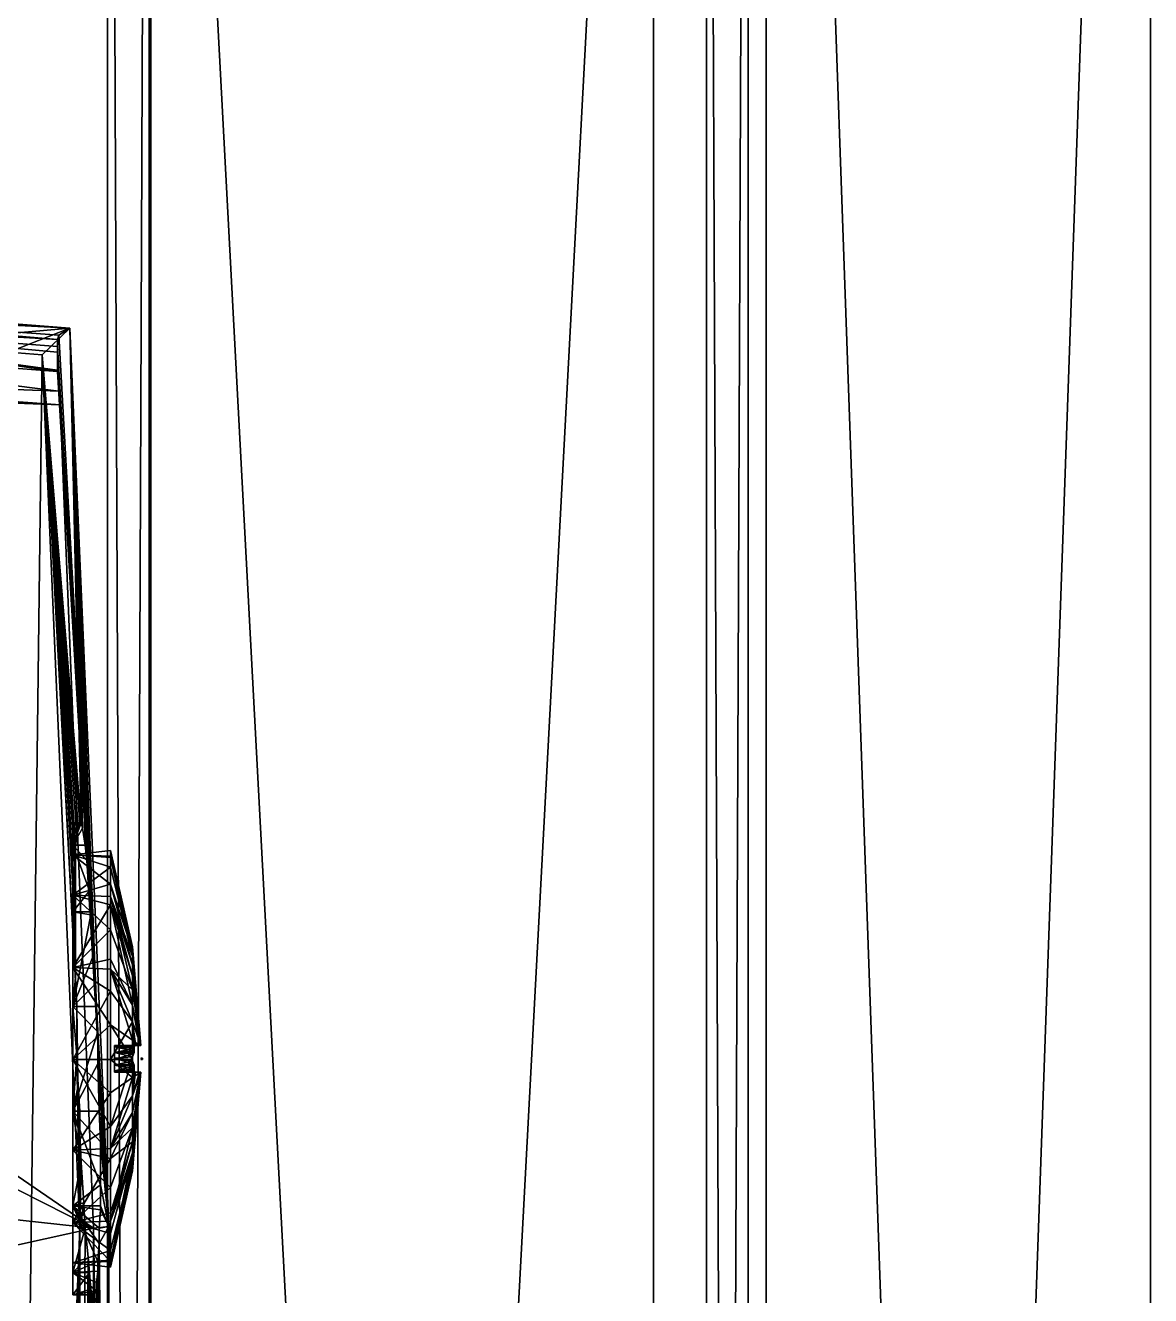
# Model space of a CAD drawing. Header units: metres. Extents: x -0.073 to 0.073, y -0.252 to 0.252.
# Drawn here: x 0.0222 to 0.0727, y 0.0925 to 0.1495 of the extents above; entities that cross this region are included whole.
import ezdxf

# ---------------------------------------------------------------- set-up
doc = ezdxf.new("R2010")
doc.units = ezdxf.units.M
for name, color, linetype in [('Object_0013', 9, 'CONTINUOUS'), ('Object_0014', 9, 'CONTINUOUS'), ('Object_0015', 9, 'CONTINUOUS'), ('Object_0017', 9, 'CONTINUOUS'), ('Object_0019', 9, 'CONTINUOUS'), ('Object_0020', 9, 'CONTINUOUS'), ('Object_0021', 9, 'CONTINUOUS'), ('Object_0023', 9, 'CONTINUOUS'), ('Object_0025', 9, 'CONTINUOUS'), ('Object_0026', 9, 'CONTINUOUS'), ('Object_0028', 9, 'CONTINUOUS'), ('Object_0030', 9, 'CONTINUOUS'), ('Object_0031', 27, 'CONTINUOUS'), ('Object_0032', 27, 'CONTINUOUS'), ('Object_0033', 27, 'CONTINUOUS'), ('Object_0034', 27, 'CONTINUOUS'), ('Object_0035', 133, 'CONTINUOUS'), ('Object_0037', 133, 'CONTINUOUS'), ('Object_0177', 9, 'CONTINUOUS'), ('Object_0181', 9, 'CONTINUOUS'), ('Object_0187', 9, 'CONTINUOUS'), ('Object_0189', 9, 'CONTINUOUS'), ('Object_0192', 9, 'CONTINUOUS'), ('Object_0193', 9, 'CONTINUOUS'), ('Object_0197', 9, 'CONTINUOUS'), ('Object_0202', 9, 'CONTINUOUS'), ('Object_0264', 9, 'CONTINUOUS'), ('Object_0485', 9, 'CONTINUOUS'), ('Object_0518', 9, 'CONTINUOUS'), ('Object_0519', 9, 'CONTINUOUS'), ('Object_0520', 9, 'CONTINUOUS'), ('Object_0555', 9, 'CONTINUOUS'), ('Object_0560', 9, 'CONTINUOUS'), ('Object_0685', 9, 'CONTINUOUS'), ('Object_1061', 133, 'CONTINUOUS'), ('Object_1062', 133, 'CONTINUOUS'), ('Object_1063', 133, 'CONTINUOUS')]:
    doc.layers.add(name, color=color, linetype=linetype)

msp = doc.modelspace()

# ---------------------------------------------------------------- linework, layer by layer
at = {"layer": 'Object_0013'}
for points in [[(0.07275, -0.25025, 0.08125), (0.0555, -0.25025, 0.08125), (0.07275, 0.237813, 0.08125)], [(0.0555, 0.237813, 0.08125), (0.07275, 0.237813, 0.08125), (0.0555, -0.25025, 0.08125)]]:
    msp.add_3dface(points, dxfattribs=at)
at = {"layer": 'Object_0014'}
for points in [[(0.0555, -0.25025, 0.0875), (0.07275, -0.25025, 0.0875), (0.0555, 0.237813, 0.0875)], [(0.07275, 0.237813, 0.0875), (0.0555, 0.237813, 0.0875), (0.07275, -0.25025, 0.0875)]]:
    msp.add_3dface(points, dxfattribs=at)
at = {"layer": 'Object_0015'}
for points in [[(0.0555, 0.237813, 0.08125), (0.0555, -0.25025, 0.08125), (0.0555, 0.237813, 0.0875)], [(0.0555, -0.25025, 0.0875), (0.0555, 0.237813, 0.0875), (0.0555, -0.25025, 0.08125)]]:
    msp.add_3dface(points, dxfattribs=at)
at = {"layer": 'Object_0017'}
for points in [[(0.07275, -0.25025, 0.08125), (0.07275, 0.237813, 0.08125), (0.07275, -0.25025, 0.0875)], [(0.07275, 0.237813, 0.0875), (0.07275, -0.25025, 0.0875), (0.07275, 0.237813, 0.08125)]]:
    msp.add_3dface(points, dxfattribs=at)
at = {"layer": 'Object_0019'}
for points in [[(0.07275, -0.25025, -0.0875), (0.0555, -0.25025, -0.0875), (0.07275, 0.237813, -0.0875)], [(0.0555, 0.237813, -0.0875), (0.07275, 0.237813, -0.0875), (0.0555, -0.25025, -0.0875)]]:
    msp.add_3dface(points, dxfattribs=at)
at = {"layer": 'Object_0020'}
for points in [[(0.0555, -0.25025, -0.08125), (0.07275, -0.25025, -0.08125), (0.0555, 0.237813, -0.08125)], [(0.07275, 0.237813, -0.08125), (0.0555, 0.237813, -0.08125), (0.07275, -0.25025, -0.08125)]]:
    msp.add_3dface(points, dxfattribs=at)
at = {"layer": 'Object_0021'}
for points in [[(0.0555, -0.25025, -0.08125), (0.0555, 0.237813, -0.08125), (0.0555, -0.25025, -0.0875)], [(0.0555, 0.237813, -0.0875), (0.0555, -0.25025, -0.0875), (0.0555, 0.237813, -0.08125)]]:
    msp.add_3dface(points, dxfattribs=at)
at = {"layer": 'Object_0023'}
for points in [[(0.07275, 0.237813, -0.08125), (0.07275, -0.25025, -0.08125), (0.07275, 0.237813, -0.0875)], [(0.07275, -0.25025, -0.0875), (0.07275, 0.237813, -0.0875), (0.07275, -0.25025, -0.08125)]]:
    msp.add_3dface(points, dxfattribs=at)
at = {"layer": 'Object_0025'}
for points in [[(0.050437, 0.20625, -0.087687), (0.050437, -0.218688, -0.087687), (0.027875, 0.20625, -0.087687)], [(0.027875, -0.218688, -0.087687), (0.027875, 0.20625, -0.087687), (0.050437, -0.218688, -0.087687)]]:
    msp.add_3dface(points, dxfattribs=at)
at = {"layer": 'Object_0026'}
for points in [[(0.050437, -0.218688, 0.0875), (0.050437, 0.20625, 0.0875), (0.027875, -0.218688, 0.0875)], [(0.027875, 0.20625, 0.0875), (0.027875, -0.218688, 0.0875), (0.050437, 0.20625, 0.0875)]]:
    msp.add_3dface(points, dxfattribs=at)
at = {"layer": 'Object_0028'}
for points in [[(0.050437, -0.218688, -0.087687), (0.050437, 0.20625, -0.087687), (0.050437, -0.218688, 0.0875)], [(0.050437, 0.20625, 0.0875), (0.050437, -0.218688, 0.0875), (0.050437, 0.20625, -0.087687)]]:
    msp.add_3dface(points, dxfattribs=at)
at = {"layer": 'Object_0030'}
for points in [[(0.027875, 0.20625, -0.087687), (0.027875, -0.218688, -0.087687), (0.027875, 0.20625, 0.0875)], [(0.027875, -0.218688, 0.0875), (0.027875, 0.20625, 0.0875), (0.027875, -0.218688, -0.087687)]]:
    msp.add_3dface(points, dxfattribs=at)
at = {"layer": 'Object_0031'}
for points in [[(0.027812, -0.230875, -0.078188), (0.025937, 0.231375, -0.078188), (0.027812, 0.224938, -0.078188)], [(0.025937, 0.231375, -0.078188), (0.027812, -0.230875, -0.078188), (0.025937, -0.237313, -0.078188)], [(0.054687, -0.237313, -0.078188), (0.052812, 0.224938, -0.078188), (0.054687, 0.231375, -0.078188)], [(0.052812, 0.224938, -0.078188), (0.054687, -0.237313, -0.078188), (0.052812, -0.230875, -0.078188)]]:
    msp.add_3dface(points, dxfattribs=at)
at = {"layer": 'Object_0032'}
for points in [[(0.025937, -0.237313, 0.07825), (0.027812, 0.224938, 0.07825), (0.025937, 0.231375, 0.07825)], [(0.052812, -0.230875, 0.07825), (0.054687, 0.231375, 0.07825), (0.052812, 0.224938, 0.07825)], [(0.054687, 0.231375, 0.07825), (0.052812, -0.230875, 0.07825), (0.054687, -0.237313, 0.07825)], [(0.027812, 0.224938, 0.07825), (0.025937, -0.237313, 0.07825), (0.027812, -0.230875, 0.07825)]]:
    msp.add_3dface(points, dxfattribs=at)
at = {"layer": 'Object_0033'}
for points in [[(0.052812, 0.224938, -0.078188), (0.052812, -0.230875, -0.078188), (0.052812, 0.224938, 0.07825)], [(0.052812, -0.230875, 0.07825), (0.052812, 0.224938, 0.07825), (0.052812, -0.230875, -0.078188)]]:
    msp.add_3dface(points, dxfattribs=at)
at = {"layer": 'Object_0034'}
for points in [[(0.027812, 0.224938, 0.07825), (0.027812, -0.230875, 0.07825), (0.027812, 0.224938, -0.078188)], [(0.027812, -0.230875, -0.078188), (0.027812, 0.224938, -0.078188), (0.027812, -0.230875, 0.07825)]]:
    msp.add_3dface(points, dxfattribs=at)
at = {"layer": 'Object_0035'}
for points in [[(0.025937, 0.231375, -0.078188), (0.025937, -0.237313, -0.078188), (0.025937, 0.231375, 0.07825)], [(0.025937, -0.237313, 0.07825), (0.025937, 0.231375, 0.07825), (0.025937, -0.237313, -0.078188)]]:
    msp.add_3dface(points, dxfattribs=at)
at = {"layer": 'Object_0037'}
for points in [[(0.054687, -0.237313, -0.078188), (0.054687, 0.231375, -0.078188), (0.054687, -0.237313, 0.07825)], [(0.054687, 0.231375, 0.07825), (0.054687, -0.237313, 0.07825), (0.054687, 0.231375, -0.078188)]]:
    msp.add_3dface(points, dxfattribs=at)
at = {"layer": 'Object_0177'}
for points in [[(-0.050375, 0.133875, 0.181312), (0.025312, 0.095563, 0.181312), (-0.031625, 0.134563, 0.181312)], [(0.023812, 0.1325, 0.181312), (-0.031625, 0.134563, 0.181312), (0.025312, 0.095563, 0.181312)], [(-0.031625, 0.134563, 0.181312), (0.023812, 0.1325, 0.181312), (-0.012938, 0.134563, 0.181312)], [(0.005687, 0.133813, 0.181312), (-0.012938, 0.134563, 0.181312), (0.023812, 0.1325, 0.181312)], [(-0.050375, 0.133875, 0.181312), (-0.067063, 0.105625, 0.181312), (0.025312, 0.095563, 0.181312)], [(-0.067563, 0.075063, 0.181312), (0.025312, 0.095563, 0.181312), (-0.067063, 0.105625, 0.181312)], [(0.025312, 0.095563, 0.181312), (-0.067563, 0.075063, 0.181312), (0.025312, 0.0545, 0.181312)]]:
    msp.add_3dface(points, dxfattribs=at)
at = {"layer": 'Object_0181'}
for points in [[(0.007562, 0.13725, 0.168125), (0.007562, 0.136813, 0.178313), (0.02425, 0.135938, 0.168125)], [(0.02375, 0.135625, 0.178313), (0.02425, 0.135938, 0.168125), (0.007562, 0.136813, 0.178313)]]:
    msp.add_3dface(points, dxfattribs=at)
at = {"layer": 'Object_0187'}
for points in [[(0.02425, 0.135938, 0.168125), (0.02375, 0.135625, 0.178313), (0.026, 0.095625, 0.168125)], [(0.02375, 0.135625, 0.178313), (0.023687, 0.135438, 0.179312), (0.023687, 0.135125, 0.179812)], [(0.023687, 0.135125, 0.179812), (0.026, 0.095625, 0.168125), (0.02375, 0.135625, 0.178313)], [(0.023687, 0.134875, 0.180188), (0.023687, 0.134063, 0.180875), (0.023687, 0.135125, 0.179812)], [(0.026, 0.095625, 0.168125), (0.023687, 0.135125, 0.179812), (0.023687, 0.134063, 0.180875)], [(0.023687, 0.134063, 0.180875), (0.023687, 0.134, 0.180875), (0.026, 0.095625, 0.168125)], [(0.023687, 0.134, 0.180875), (0.023812, 0.1325, 0.181312), (0.026, 0.095625, 0.168125)], [(0.023812, 0.1325, 0.181312), (0.023687, 0.134, 0.180875), (0.02375, 0.133125, 0.18125)], [(0.025312, 0.095563, 0.181312), (0.026, 0.095625, 0.168125), (0.023812, 0.1325, 0.181312)], [(0.026, 0.095625, 0.168125), (0.025312, 0.095563, 0.181312), (0.026, 0.054437, 0.168125)], [(0.025312, 0.0545, 0.181312), (0.026, 0.054437, 0.168125), (0.025312, 0.095563, 0.181312)]]:
    msp.add_3dface(points, dxfattribs=at)
at = {"layer": 'Object_0189'}
for points in [[(0.023687, 0.135438, 0.179312), (0.007562, 0.136813, 0.178313), (0.005812, 0.1365, 0.179812)], [(0.007562, 0.136813, 0.178313), (0.023687, 0.135438, 0.179312), (0.02375, 0.135625, 0.178313)], [(0.00575, 0.135375, 0.180875), (0.023687, 0.134, 0.180875), (0.005812, 0.1365, 0.179812)], [(0.023687, 0.134063, 0.180875), (0.023687, 0.134875, 0.180188), (0.005812, 0.1365, 0.179812)], [(0.023687, 0.135125, 0.179812), (0.005812, 0.1365, 0.179812), (0.023687, 0.134875, 0.180188)], [(0.005812, 0.1365, 0.179812), (0.023687, 0.135125, 0.179812), (0.023687, 0.135438, 0.179312)], [(0.023687, 0.134063, 0.180875), (0.005812, 0.1365, 0.179812), (0.023687, 0.134, 0.180875)], [(0.005687, 0.133813, 0.181312), (0.02375, 0.133125, 0.18125), (0.00575, 0.135375, 0.180875)], [(0.023687, 0.134, 0.180875), (0.00575, 0.135375, 0.180875), (0.02375, 0.133125, 0.18125)], [(0.02375, 0.133125, 0.18125), (0.005687, 0.133813, 0.181312), (0.023812, 0.1325, 0.181312)]]:
    msp.add_3dface(points, dxfattribs=at)
at = {"layer": 'Object_0192'}
for points in [[(0.02625, 0.10375, 0.146875), (0.02625, 0.102563, 0.146875), (0.02625, 0.103688, 0.146562)], [(0.02625, 0.102563, 0.146875), (0.02625, 0.10375, 0.146875), (0.02625, 0.102563, 0.155625)], [(0.02625, 0.10375, 0.155625), (0.02625, 0.102563, 0.155625), (0.02625, 0.10375, 0.146875)], [(0.02625, 0.102563, 0.155625), (0.02625, 0.10375, 0.155625), (0.02625, 0.102625, 0.155937)], [(0.02625, 0.103688, 0.155937), (0.02625, 0.102625, 0.155937), (0.02625, 0.10375, 0.155625)], [(0.02625, 0.103688, 0.146562), (0.02625, 0.102625, 0.146562), (0.02625, 0.103438, 0.146312)], [(0.02625, 0.102625, 0.146562), (0.02625, 0.103688, 0.146562), (0.02625, 0.102563, 0.146875)], [(0.02625, 0.102625, 0.155937), (0.02625, 0.103688, 0.155937), (0.02625, 0.102875, 0.156187)], [(0.02625, 0.103438, 0.156187), (0.02625, 0.102875, 0.156187), (0.02625, 0.103688, 0.155937)], [(0.02625, 0.102875, 0.146312), (0.02625, 0.103188, 0.14625), (0.02625, 0.103438, 0.146312)], [(0.02625, 0.102875, 0.146312), (0.02625, 0.103438, 0.146312), (0.02625, 0.102625, 0.146562)], [(0.02625, 0.102875, 0.156187), (0.02625, 0.103438, 0.156187), (0.02625, 0.103125, 0.15625)]]:
    msp.add_3dface(points, dxfattribs=at)
at = {"layer": 'Object_0193'}
for points in [[(0.026062, 0.1125, 0.152), (0.027062, 0.108188, 0.151688), (0.026062, 0.11225, 0.149188)], [(0.026062, 0.1125, 0.152), (0.026062, 0.112187, 0.153313), (0.027062, 0.108188, 0.151688)], [(0.027062, 0.108, 0.15), (0.026062, 0.11225, 0.149188), (0.027062, 0.108188, 0.151688)], [(0.026062, 0.11225, 0.149188), (0.027062, 0.108, 0.15), (0.026062, 0.11225, 0.148938)], [(0.026062, 0.111, 0.146125), (0.026062, 0.11225, 0.148938), (0.027062, 0.108, 0.15)], [(0.027062, 0.10775, 0.15325), (0.027062, 0.108188, 0.151688), (0.026062, 0.112187, 0.153313)], [(0.026062, 0.112187, 0.153313), (0.026062, 0.11175, 0.155), (0.027062, 0.10775, 0.15325)], [(0.026062, 0.110437, 0.157062), (0.027062, 0.10775, 0.15325), (0.026062, 0.11175, 0.155)], [(0.026062, 0.111, 0.146125), (0.027062, 0.107375, 0.1485), (0.026062, 0.110437, 0.1455)], [(0.027062, 0.107375, 0.1485), (0.026062, 0.111, 0.146125), (0.027062, 0.108, 0.15)], [(0.026062, 0.110437, 0.1455), (0.027062, 0.10625, 0.147313), (0.026062, 0.108938, 0.143875)], [(0.027062, 0.10625, 0.147313), (0.026062, 0.110437, 0.1455), (0.027062, 0.107375, 0.1485)], [(0.027062, 0.10775, 0.15325), (0.026062, 0.110437, 0.157062), (0.027062, 0.106875, 0.154625)], [(0.026062, 0.110063, 0.157625), (0.027062, 0.106875, 0.154625), (0.026062, 0.110437, 0.157062)], [(0.027062, 0.106875, 0.154625), (0.026062, 0.110063, 0.157625), (0.027062, 0.105562, 0.155687)], [(0.026062, 0.110063, 0.157625), (0.026062, 0.107625, 0.1595), (0.027062, 0.105562, 0.155687)], [(0.026062, 0.107187, 0.142937), (0.026062, 0.108938, 0.143875), (0.027062, 0.10625, 0.147313)], [(0.027062, 0.108188, 0.151688), (0.027437, 0.10375, 0.151), (0.027062, 0.108, 0.15)], [(0.027437, 0.10375, 0.151), (0.027062, 0.108188, 0.151688), (0.027437, 0.10375, 0.15125)], [(0.027062, 0.108188, 0.151688), (0.027062, 0.10775, 0.15325), (0.027437, 0.10375, 0.15125)], [(0.027062, 0.108, 0.15), (0.027437, 0.10375, 0.150563), (0.027062, 0.107375, 0.1485)], [(0.027437, 0.10375, 0.150563), (0.027062, 0.108, 0.15), (0.027437, 0.10375, 0.151)], [(0.027062, 0.106875, 0.154625), (0.027437, 0.10375, 0.151625), (0.027062, 0.10775, 0.15325)], [(0.027437, 0.10375, 0.151625), (0.027437, 0.10375, 0.15125), (0.027062, 0.10775, 0.15325)], [(0.026062, 0.107187, 0.159625), (0.027062, 0.105562, 0.155687), (0.026062, 0.107625, 0.1595)], [(0.026062, 0.107187, 0.142937), (0.027062, 0.10625, 0.147313), (0.027062, 0.104813, 0.1465)], [(0.027062, 0.105562, 0.155687), (0.026062, 0.107187, 0.159625), (0.027062, 0.104, 0.156187)], [(0.026062, 0.104688, 0.1605), (0.027062, 0.104, 0.156187), (0.026062, 0.107187, 0.159625)], [(0.027062, 0.104813, 0.1465), (0.026062, 0.106188, 0.142375), (0.026062, 0.107187, 0.142937)], [(0.027062, 0.107375, 0.1485), (0.027437, 0.10375, 0.15), (0.027062, 0.10625, 0.147313)], [(0.027437, 0.10375, 0.15), (0.027062, 0.107375, 0.1485), (0.027437, 0.10375, 0.150563)], [(0.027062, 0.105562, 0.155687), (0.027437, 0.10375, 0.152), (0.027062, 0.106875, 0.154625)], [(0.027437, 0.10375, 0.151625), (0.027062, 0.106875, 0.154625), (0.027437, 0.10375, 0.152)], [(0.026062, 0.106188, 0.142375), (0.027062, 0.104813, 0.1465), (0.026062, 0.103125, 0.141875)], [(0.027437, 0.10375, 0.149375), (0.027062, 0.10625, 0.147313), (0.027437, 0.10375, 0.15)], [(0.027437, 0.10375, 0.149375), (0.027062, 0.104813, 0.1465), (0.027062, 0.10625, 0.147313)], [(0.027062, 0.104, 0.156187), (0.027375, 0.10375, 0.15375), (0.027062, 0.105562, 0.155687)], [(0.027437, 0.10375, 0.1525), (0.027062, 0.105562, 0.155687), (0.027375, 0.10375, 0.15375)], [(0.027062, 0.105562, 0.155687), (0.027437, 0.10375, 0.1525), (0.027437, 0.10375, 0.152)], [(0.027062, 0.103125, 0.14625), (0.026062, 0.103125, 0.141875), (0.027062, 0.104813, 0.1465)], [(0.027062, 0.104, 0.156187), (0.026062, 0.104688, 0.1605), (0.027062, 0.103125, 0.15625)], [(0.026062, 0.103125, 0.160625), (0.027062, 0.103125, 0.15625), (0.026062, 0.104688, 0.1605)], [(0.027437, 0.10375, 0.149375), (0.027187, 0.103813, 0.146875), (0.027062, 0.104813, 0.1465)], [(0.027187, 0.103813, 0.146875), (0.027125, 0.103688, 0.146562), (0.027062, 0.104813, 0.1465)], [(0.027062, 0.104813, 0.1465), (0.027125, 0.103688, 0.146562), (0.027125, 0.1035, 0.146375)], [(0.027125, 0.1035, 0.146375), (0.027125, 0.103438, 0.146312), (0.027062, 0.104813, 0.1465)], [(0.027062, 0.10325, 0.14625), (0.027062, 0.104813, 0.1465), (0.027125, 0.103438, 0.146312)], [(0.027062, 0.104813, 0.1465), (0.027062, 0.10325, 0.14625), (0.027062, 0.103125, 0.14625)], [(0.027062, 0.103375, 0.156187), (0.027062, 0.104, 0.156187), (0.027062, 0.103125, 0.15625)], [(0.027062, 0.104, 0.156187), (0.027062, 0.103375, 0.156187), (0.027125, 0.103438, 0.156125)], [(0.027125, 0.103438, 0.156125), (0.027125, 0.103625, 0.156), (0.027062, 0.104, 0.156187)], [(0.027125, 0.103688, 0.155937), (0.027062, 0.104, 0.156187), (0.027125, 0.103625, 0.156)], [(0.027062, 0.104, 0.156187), (0.027125, 0.103688, 0.155937), (0.027125, 0.10375, 0.15575)], [(0.027125, 0.10375, 0.15575), (0.027187, 0.10375, 0.155625), (0.027062, 0.104, 0.156187)], [(0.027187, 0.10375, 0.155188), (0.027062, 0.104, 0.156187), (0.027187, 0.10375, 0.155625)], [(0.027062, 0.104, 0.156187), (0.027187, 0.10375, 0.155188), (0.027375, 0.10375, 0.15375)], [(0.027062, 0.103125, 0.15625), (0.026062, 0.103125, 0.160625), (0.027062, 0.102312, 0.156187)], [(0.026062, 0.103125, 0.160625), (0.026062, 0.101625, 0.1605), (0.027062, 0.102312, 0.156187)], [(0.027062, 0.1015, 0.1465), (0.026062, 0.100125, 0.142375), (0.027062, 0.103125, 0.14625)], [(0.026062, 0.103125, 0.141875), (0.027062, 0.103125, 0.14625), (0.026062, 0.100125, 0.142375)], [(0.027062, 0.102312, 0.156187), (0.027062, 0.103063, 0.15625), (0.027062, 0.103125, 0.15625)], [(0.027062, 0.102938, 0.146312), (0.027062, 0.1015, 0.1465), (0.027062, 0.103125, 0.14625)], [(0.027062, 0.103063, 0.15625), (0.027062, 0.102312, 0.156187), (0.027125, 0.102875, 0.156187)], [(0.027062, 0.1015, 0.1465), (0.027062, 0.102938, 0.146312), (0.027125, 0.102875, 0.146375)], [(0.027125, 0.102812, 0.156125), (0.027125, 0.102875, 0.156187), (0.027062, 0.102312, 0.156187)], [(0.027125, 0.102875, 0.146375), (0.027125, 0.102688, 0.1465), (0.027062, 0.1015, 0.1465)], [(0.027062, 0.102312, 0.156187), (0.027125, 0.102625, 0.155937), (0.027125, 0.102812, 0.156125)], [(0.027125, 0.102688, 0.1465), (0.027125, 0.102625, 0.146562), (0.027062, 0.1015, 0.1465)], [(0.027187, 0.102563, 0.155625), (0.027125, 0.102625, 0.155937), (0.027062, 0.102312, 0.156187)], [(0.027125, 0.102563, 0.14675), (0.027062, 0.1015, 0.1465), (0.027125, 0.102625, 0.146562)], [(0.026062, 0.099125, 0.159625), (0.027062, 0.102312, 0.156187), (0.026062, 0.101625, 0.1605)], [(0.027062, 0.102312, 0.156187), (0.026062, 0.099125, 0.159625), (0.027062, 0.10075, 0.155687)], [(0.027437, 0.102563, 0.15125), (0.027062, 0.098125, 0.151688), (0.027062, 0.098313, 0.15)], [(0.027062, 0.102312, 0.156187), (0.027187, 0.102563, 0.155312), (0.027187, 0.102563, 0.155625)], [(0.027187, 0.102563, 0.155312), (0.027062, 0.102312, 0.156187), (0.027437, 0.102563, 0.153125)], [(0.027062, 0.10075, 0.155687), (0.027437, 0.102563, 0.153125), (0.027062, 0.102312, 0.156187)], [(0.027437, 0.102563, 0.153125), (0.027062, 0.10075, 0.155687), (0.027437, 0.102563, 0.152813)], [(0.027062, 0.099437, 0.154625), (0.027437, 0.102563, 0.152813), (0.027062, 0.10075, 0.155687)], [(0.027437, 0.102563, 0.152813), (0.027062, 0.099437, 0.154625), (0.027437, 0.102563, 0.15225)], [(0.027062, 0.098563, 0.15325), (0.027437, 0.102563, 0.15225), (0.027062, 0.099437, 0.154625)], [(0.027437, 0.102563, 0.15225), (0.027062, 0.098563, 0.15325), (0.027437, 0.102563, 0.151688)], [(0.027437, 0.102563, 0.15125), (0.027062, 0.098313, 0.15), (0.027437, 0.102563, 0.151063)], [(0.027062, 0.098937, 0.1485), (0.027437, 0.102563, 0.151063), (0.027062, 0.098313, 0.15)], [(0.027437, 0.102563, 0.151063), (0.027062, 0.098937, 0.1485), (0.027437, 0.102563, 0.150687)], [(0.027437, 0.102563, 0.15025), (0.027062, 0.100062, 0.147313), (0.027437, 0.102563, 0.15)], [(0.027062, 0.1015, 0.1465), (0.027437, 0.102563, 0.15), (0.027062, 0.100062, 0.147313)], [(0.027062, 0.1015, 0.1465), (0.027125, 0.102563, 0.14675), (0.027187, 0.102563, 0.146875)], [(0.027187, 0.102563, 0.146875), (0.027375, 0.102563, 0.14875), (0.027062, 0.1015, 0.1465)], [(0.027375, 0.102563, 0.14925), (0.027062, 0.1015, 0.1465), (0.027375, 0.102563, 0.14875)], [(0.027062, 0.1015, 0.1465), (0.027375, 0.102563, 0.14925), (0.027437, 0.102563, 0.15)], [(0.027062, 0.098563, 0.15325), (0.027062, 0.098125, 0.151688), (0.027437, 0.102563, 0.151688)], [(0.027437, 0.102563, 0.15125), (0.027437, 0.102563, 0.151688), (0.027062, 0.098125, 0.151688)], [(0.027062, 0.098937, 0.1485), (0.027062, 0.100062, 0.147313), (0.027437, 0.102563, 0.150687)], [(0.027437, 0.102563, 0.15025), (0.027437, 0.102563, 0.150687), (0.027062, 0.100062, 0.147313)], [(0.027062, 0.100062, 0.147313), (0.026062, 0.099125, 0.142937), (0.027062, 0.1015, 0.1465)], [(0.026062, 0.100125, 0.142375), (0.027062, 0.1015, 0.1465), (0.026062, 0.099125, 0.142937)], [(0.026062, 0.098688, 0.1595), (0.027062, 0.10075, 0.155687), (0.026062, 0.099125, 0.159625)], [(0.027062, 0.10075, 0.155687), (0.026062, 0.098688, 0.1595), (0.027062, 0.099437, 0.154625)], [(0.027062, 0.100062, 0.147313), (0.027062, 0.098937, 0.1485), (0.026062, 0.095875, 0.1455)], [(0.026062, 0.095875, 0.1455), (0.026062, 0.097375, 0.143875), (0.027062, 0.100062, 0.147313)], [(0.026062, 0.099125, 0.142937), (0.027062, 0.100062, 0.147313), (0.026062, 0.097375, 0.143875)], [(0.027062, 0.099437, 0.154625), (0.026062, 0.095875, 0.157062), (0.027062, 0.098563, 0.15325)], [(0.026062, 0.095875, 0.157062), (0.027062, 0.099437, 0.154625), (0.026062, 0.09625, 0.157625)], [(0.026062, 0.098688, 0.1595), (0.026062, 0.09625, 0.157625), (0.027062, 0.099437, 0.154625)], [(0.026062, 0.095313, 0.146125), (0.027062, 0.098937, 0.1485), (0.026062, 0.094062, 0.148938)], [(0.027062, 0.098313, 0.15), (0.026062, 0.094062, 0.148938), (0.027062, 0.098937, 0.1485)], [(0.026062, 0.095313, 0.146125), (0.026062, 0.095875, 0.1455), (0.027062, 0.098937, 0.1485)], [(0.026062, 0.094562, 0.155), (0.027062, 0.098563, 0.15325), (0.026062, 0.095875, 0.157062)], [(0.026062, 0.094562, 0.155), (0.026062, 0.094125, 0.153313), (0.027062, 0.098563, 0.15325)], [(0.027062, 0.098125, 0.151688), (0.027062, 0.098563, 0.15325), (0.026062, 0.094125, 0.153313)], [(0.026062, 0.094062, 0.148938), (0.027062, 0.098313, 0.15), (0.026062, 0.094062, 0.149188)], [(0.027062, 0.098125, 0.151688), (0.026062, 0.094062, 0.149188), (0.027062, 0.098313, 0.15)], [(0.026062, 0.094062, 0.149188), (0.027062, 0.098125, 0.151688), (0.026062, 0.093813, 0.152)], [(0.026062, 0.094125, 0.153313), (0.026062, 0.093813, 0.152), (0.027062, 0.098125, 0.151688)]]:
    msp.add_3dface(points, dxfattribs=at)
at = {"layer": 'Object_0197'}
for points in [[(0.024562, 0.113187, 0.147687), (0.024375, 0.11375, 0.15125), (0.024375, 0.11275, 0.146625)], [(0.024562, 0.113187, 0.147687), (0.024625, 0.113563, 0.149062), (0.024375, 0.11375, 0.15125)], [(0.024687, 0.11375, 0.15125), (0.024375, 0.11375, 0.15125), (0.024625, 0.113563, 0.149062)], [(0.02475, 0.11375, 0.152375), (0.024375, 0.11375, 0.15125), (0.024687, 0.11375, 0.15125)], [(0.024375, 0.11375, 0.15125), (0.02475, 0.11375, 0.152375), (0.024375, 0.11275, 0.155875)], [(0.024812, 0.1135, 0.15375), (0.024375, 0.11275, 0.155875), (0.02475, 0.11375, 0.152375)], [(0.024375, 0.11275, 0.155875), (0.024812, 0.1135, 0.15375), (0.024937, 0.11275, 0.155813)], [(0.024375, 0.11275, 0.146625), (0.0245, 0.112687, 0.146688), (0.024562, 0.113187, 0.147687)], [(0.024937, 0.11275, 0.155813), (0.024937, 0.11275, 0.155875), (0.024375, 0.11275, 0.155875)], [(0.024375, 0.10975, 0.142937), (0.0245, 0.11225, 0.14575), (0.024375, 0.11275, 0.146625)], [(0.0245, 0.112687, 0.146688), (0.024375, 0.11275, 0.146625), (0.0245, 0.11225, 0.14575)], [(0.024937, 0.11275, 0.155875), (0.025, 0.112063, 0.157062), (0.024375, 0.11275, 0.155875)], [(0.025125, 0.110688, 0.15875), (0.024375, 0.11275, 0.155875), (0.025, 0.112063, 0.157062)], [(0.024375, 0.11275, 0.155875), (0.025125, 0.110688, 0.15875), (0.024375, 0.10975, 0.159562)], [(0.0245, 0.11225, 0.14575), (0.024375, 0.10975, 0.142937), (0.0245, 0.111438, 0.144625)], [(0.0245, 0.109937, 0.143062), (0.0245, 0.111438, 0.144625), (0.024375, 0.10975, 0.142937)], [(0.025187, 0.10975, 0.159562), (0.024375, 0.10975, 0.159562), (0.025125, 0.110688, 0.15875)], [(0.0245, 0.109937, 0.143062), (0.024375, 0.10975, 0.142937), (0.0245, 0.10975, 0.142937)], [(0.0245, 0.10875, 0.14225), (0.0245, 0.10975, 0.142937), (0.024375, 0.10975, 0.142937)], [(0.0245, 0.10875, 0.14225), (0.024375, 0.10975, 0.142937), (0.0245, 0.106813, 0.141312)], [(0.024375, 0.1055, 0.140875), (0.0245, 0.106813, 0.141312), (0.024375, 0.10975, 0.142937)], [(0.024375, 0.10975, 0.159562), (0.025187, 0.109625, 0.159688), (0.024375, 0.1055, 0.161625)], [(0.024375, 0.10975, 0.159562), (0.025187, 0.10975, 0.159562), (0.025187, 0.109625, 0.159688)], [(0.025312, 0.107812, 0.160812), (0.024375, 0.1055, 0.161625), (0.025187, 0.109625, 0.159688)], [(0.025312, 0.107812, 0.160812), (0.025375, 0.1065, 0.161313), (0.024375, 0.1055, 0.161625)], [(0.0245, 0.106813, 0.141312), (0.024375, 0.1055, 0.140875), (0.024562, 0.1055, 0.140875)], [(0.025437, 0.1055, 0.161563), (0.024375, 0.1055, 0.161625), (0.025375, 0.1065, 0.161313)], [(0.024375, 0.100813, 0.140875), (0.024562, 0.103312, 0.140625), (0.024375, 0.1055, 0.140875)], [(0.024562, 0.1055, 0.140875), (0.024375, 0.1055, 0.140875), (0.024562, 0.103312, 0.140625)], [(0.024375, 0.1055, 0.161625), (0.0255, 0.104375, 0.161813), (0.024375, 0.100813, 0.161625)], [(0.024375, 0.1055, 0.161625), (0.025437, 0.1055, 0.161563), (0.0255, 0.104375, 0.161813)], [(0.0255, 0.102938, 0.161875), (0.024375, 0.100813, 0.161625), (0.0255, 0.104375, 0.161813)], [(0.024562, 0.103312, 0.140625), (0.024375, 0.100813, 0.140875), (0.024625, 0.101938, 0.140688)], [(0.0255, 0.102938, 0.161875), (0.025562, 0.100813, 0.161625), (0.024375, 0.100813, 0.161625)], [(0.024687, 0.100813, 0.140938), (0.024625, 0.101938, 0.140688), (0.024375, 0.100813, 0.140875)], [(0.024375, 0.096563, 0.142937), (0.02475, 0.0985, 0.141687), (0.024375, 0.100813, 0.140875)], [(0.024687, 0.099813, 0.141188), (0.024375, 0.100813, 0.140875), (0.02475, 0.0985, 0.141687)], [(0.024375, 0.100813, 0.140875), (0.024687, 0.099813, 0.141188), (0.024687, 0.100813, 0.140938)], [(0.024375, 0.100813, 0.161625), (0.025625, 0.0975, 0.16025), (0.024375, 0.096563, 0.159562)], [(0.025625, 0.0975, 0.16025), (0.024375, 0.100813, 0.161625), (0.025625, 0.099437, 0.161187)], [(0.024375, 0.100813, 0.161625), (0.025562, 0.100813, 0.161625), (0.025625, 0.099437, 0.161187)], [(0.02475, 0.0985, 0.141687), (0.024375, 0.096563, 0.142937), (0.024875, 0.096687, 0.142813)], [(0.025625, 0.096563, 0.159562), (0.024375, 0.096563, 0.159562), (0.025625, 0.0975, 0.16025)], [(0.024875, 0.096563, 0.142937), (0.024875, 0.096687, 0.142813), (0.024375, 0.096563, 0.142937)], [(0.024937, 0.095625, 0.14375), (0.024875, 0.096563, 0.142937), (0.024375, 0.096563, 0.142937)], [(0.024937, 0.095625, 0.14375), (0.024375, 0.096563, 0.142937), (0.024937, 0.095563, 0.143812)], [(0.024375, 0.093563, 0.146625), (0.024937, 0.095563, 0.143812), (0.024375, 0.096563, 0.142937)], [(0.025625, 0.096563, 0.159562), (0.025625, 0.096375, 0.159437), (0.024375, 0.096563, 0.159562)], [(0.025562, 0.095563, 0.158625), (0.024375, 0.096563, 0.159562), (0.025625, 0.096375, 0.159437)], [(0.025562, 0.095563, 0.158625), (0.025562, 0.094875, 0.157875), (0.024375, 0.096563, 0.159562)], [(0.0255, 0.094062, 0.15675), (0.024375, 0.096563, 0.159562), (0.025562, 0.094875, 0.157875)], [(0.024375, 0.096563, 0.159562), (0.0255, 0.094062, 0.15675), (0.024375, 0.093563, 0.155875)], [(0.024937, 0.095563, 0.143812), (0.024375, 0.093563, 0.146625), (0.025062, 0.09425, 0.145437)], [(0.024375, 0.093563, 0.146625), (0.025125, 0.093563, 0.146625), (0.025062, 0.09425, 0.145437)], [(0.0255, 0.093625, 0.155813), (0.024375, 0.093563, 0.155875), (0.0255, 0.094062, 0.15675)], [(0.024375, 0.093563, 0.155875), (0.0255, 0.093625, 0.155813), (0.025437, 0.093125, 0.15475)], [(0.025125, 0.093563, 0.146688), (0.024375, 0.092563, 0.15125), (0.025187, 0.092813, 0.14875)], [(0.024375, 0.092563, 0.15125), (0.025125, 0.093563, 0.146688), (0.024375, 0.093563, 0.146625)], [(0.025125, 0.093563, 0.146625), (0.024375, 0.093563, 0.146625), (0.025125, 0.093563, 0.146688)], [(0.024375, 0.093563, 0.155875), (0.025437, 0.09275, 0.153375), (0.024375, 0.092563, 0.15125)], [(0.025437, 0.09275, 0.153375), (0.024375, 0.093563, 0.155875), (0.025437, 0.093125, 0.15475)], [(0.02525, 0.092563, 0.150125), (0.025187, 0.092813, 0.14875), (0.024375, 0.092563, 0.15125)], [(0.025312, 0.092563, 0.15125), (0.024375, 0.092563, 0.15125), (0.025437, 0.09275, 0.153375)], [(0.024375, 0.092563, 0.15125), (0.025312, 0.092563, 0.15125), (0.02525, 0.092563, 0.150125)]]:
    msp.add_3dface(points, dxfattribs=at)
at = {"layer": 'Object_0202'}
for points in [[(0.02425, 0.135938, 0.168125), (0.02475, 0.11375, 0.152375), (0.023, 0.13475, 0.138125)], [(0.026, 0.095625, 0.168125), (0.025437, 0.1055, 0.161563), (0.02425, 0.135938, 0.168125)], [(0.025375, 0.1065, 0.161313), (0.02425, 0.135938, 0.168125), (0.025437, 0.1055, 0.161563)], [(0.02425, 0.135938, 0.168125), (0.025375, 0.1065, 0.161313), (0.025312, 0.107812, 0.160812)], [(0.025312, 0.107812, 0.160812), (0.025187, 0.109625, 0.159688), (0.02425, 0.135938, 0.168125)], [(0.025187, 0.10975, 0.159562), (0.02425, 0.135938, 0.168125), (0.025187, 0.109625, 0.159688)], [(0.02425, 0.135938, 0.168125), (0.025187, 0.10975, 0.159562), (0.025125, 0.110688, 0.15875)], [(0.025125, 0.110688, 0.15875), (0.025, 0.112063, 0.157062), (0.02425, 0.135938, 0.168125)], [(0.024937, 0.11275, 0.155875), (0.02425, 0.135938, 0.168125), (0.025, 0.112063, 0.157062)], [(0.02425, 0.135938, 0.168125), (0.024937, 0.11275, 0.155875), (0.024937, 0.11275, 0.155813)], [(0.024937, 0.11275, 0.155813), (0.024812, 0.1135, 0.15375), (0.02425, 0.135938, 0.168125)], [(0.02475, 0.11375, 0.152375), (0.02425, 0.135938, 0.168125), (0.024812, 0.1135, 0.15375)], [(0.024687, 0.11375, 0.15125), (0.023, 0.13475, 0.138125), (0.02475, 0.11375, 0.152375)], [(0.024687, 0.11375, 0.15125), (0.024625, 0.113563, 0.149062), (0.023, 0.13475, 0.138125)], [(0.024562, 0.113187, 0.147687), (0.023, 0.13475, 0.138125), (0.024625, 0.113563, 0.149062)], [(0.023, 0.13475, 0.138125), (0.024562, 0.113187, 0.147687), (0.0245, 0.112687, 0.146688)], [(0.0245, 0.112687, 0.146688), (0.0245, 0.11225, 0.14575), (0.023, 0.13475, 0.138125)], [(0.0245, 0.111438, 0.144625), (0.023, 0.13475, 0.138125), (0.0245, 0.11225, 0.14575)], [(0.023, 0.13475, 0.138125), (0.0245, 0.111438, 0.144625), (0.0245, 0.109937, 0.143062)], [(0.0245, 0.109937, 0.143062), (0.0245, 0.10975, 0.142937), (0.023, 0.13475, 0.138125)], [(0.0245, 0.10875, 0.14225), (0.023, 0.13475, 0.138125), (0.0245, 0.10975, 0.142937)], [(0.023, 0.13475, 0.138125), (0.0245, 0.10875, 0.14225), (0.0245, 0.106813, 0.141312)], [(0.0245, 0.106813, 0.141312), (0.024562, 0.1055, 0.140875), (0.023, 0.13475, 0.138125)], [(0.023, 0.13475, 0.138125), (0.024562, 0.1055, 0.140875), (0.024687, 0.095563, 0.138125)], [(0.024562, 0.103312, 0.140625), (0.024687, 0.095563, 0.138125), (0.024562, 0.1055, 0.140875)], [(0.025437, 0.1055, 0.161563), (0.026, 0.095625, 0.168125), (0.0255, 0.104375, 0.161813)], [(0.0255, 0.102938, 0.161875), (0.0255, 0.104375, 0.161813), (0.026, 0.095625, 0.168125)], [(0.024562, 0.103312, 0.140625), (0.024625, 0.101938, 0.140688), (0.024687, 0.095563, 0.138125)], [(0.026, 0.095625, 0.168125), (0.025562, 0.100813, 0.161625), (0.0255, 0.102938, 0.161875)], [(0.024687, 0.100813, 0.140938), (0.024687, 0.095563, 0.138125), (0.024625, 0.101938, 0.140688)], [(0.024687, 0.095563, 0.138125), (0.024687, 0.100813, 0.140938), (0.024687, 0.099813, 0.141188)], [(0.025625, 0.099437, 0.161187), (0.025562, 0.100813, 0.161625), (0.026, 0.095625, 0.168125)], [(0.024687, 0.099813, 0.141188), (0.02475, 0.0985, 0.141687), (0.024687, 0.095563, 0.138125)], [(0.026, 0.095625, 0.168125), (0.025625, 0.0975, 0.16025), (0.025625, 0.099437, 0.161187)], [(0.024875, 0.096687, 0.142813), (0.024687, 0.095563, 0.138125), (0.02475, 0.0985, 0.141687)], [(0.025625, 0.0975, 0.16025), (0.026, 0.095625, 0.168125), (0.025625, 0.096563, 0.159562)], [(0.024687, 0.095563, 0.138125), (0.024875, 0.096687, 0.142813), (0.024875, 0.096563, 0.142937)], [(0.024875, 0.096563, 0.142937), (0.024937, 0.095625, 0.14375), (0.024687, 0.095563, 0.138125)], [(0.026, 0.095625, 0.168125), (0.025562, 0.095563, 0.158625), (0.025625, 0.096375, 0.159437)], [(0.025625, 0.096375, 0.159437), (0.025625, 0.096563, 0.159562), (0.026, 0.095625, 0.168125)], [(0.024937, 0.095563, 0.143812), (0.024687, 0.095563, 0.138125), (0.024937, 0.095625, 0.14375)], [(0.024687, 0.095563, 0.138125), (0.024937, 0.095563, 0.143812), (0.024687, 0.0545, 0.138125)], [(0.025062, 0.09425, 0.145437), (0.024687, 0.0545, 0.138125), (0.024937, 0.095563, 0.143812)], [(0.026, 0.054437, 0.168125), (0.025562, 0.094875, 0.157875), (0.026, 0.095625, 0.168125)], [(0.025562, 0.095563, 0.158625), (0.026, 0.095625, 0.168125), (0.025562, 0.094875, 0.157875)], [(0.025562, 0.094875, 0.157875), (0.026, 0.054437, 0.168125), (0.0255, 0.094062, 0.15675)], [(0.024687, 0.0545, 0.138125), (0.025062, 0.09425, 0.145437), (0.025125, 0.093563, 0.146625)], [(0.0255, 0.093625, 0.155813), (0.0255, 0.094062, 0.15675), (0.026, 0.054437, 0.168125)], [(0.025125, 0.093563, 0.146625), (0.025125, 0.093563, 0.146688), (0.024687, 0.0545, 0.138125)], [(0.025187, 0.092813, 0.14875), (0.024687, 0.0545, 0.138125), (0.025125, 0.093563, 0.146688)], [(0.026, 0.054437, 0.168125), (0.025437, 0.093125, 0.15475), (0.0255, 0.093625, 0.155813)], [(0.025437, 0.093125, 0.15475), (0.026, 0.054437, 0.168125), (0.025437, 0.09275, 0.153375)], [(0.024687, 0.0545, 0.138125), (0.025187, 0.092813, 0.14875), (0.02525, 0.092563, 0.150125)], [(0.02525, 0.092563, 0.150125), (0.025312, 0.0925, 0.15125), (0.024687, 0.0545, 0.138125)], [(0.025312, 0.0925, 0.15125), (0.025437, 0.09275, 0.153375), (0.026, 0.054437, 0.168125)]]:
    msp.add_3dface(points, dxfattribs=at)
at = {"layer": 'Object_0264'}
for points in [[(0.02425, 0.135938, 0.168125), (0.017125, 0.135313, 0.139187), (0.007562, 0.13725, 0.168125)], [(0.017125, 0.135313, 0.139187), (0.02425, 0.135938, 0.168125), (0.0215, 0.134875, 0.138125)], [(0.023, 0.13475, 0.138125), (0.0215, 0.134875, 0.138125), (0.02425, 0.135938, 0.168125)]]:
    msp.add_3dface(points, dxfattribs=at)
at = {"layer": 'Object_0485'}
for points in [[(0.026062, 0.11225, 0.149188), (0.024375, 0.112313, 0.149188), (0.026062, 0.1125, 0.152)], [(0.024375, 0.112313, 0.153313), (0.026062, 0.1125, 0.152), (0.024375, 0.112313, 0.149188)], [(0.026062, 0.1125, 0.152), (0.024375, 0.112313, 0.153313), (0.026062, 0.112187, 0.153313)], [(0.026062, 0.11225, 0.149188), (0.026062, 0.11225, 0.148938), (0.024375, 0.112313, 0.149188)], [(0.026062, 0.111, 0.146125), (0.024375, 0.112313, 0.149188), (0.026062, 0.11225, 0.148938)], [(0.024375, 0.112313, 0.149188), (0.026062, 0.111, 0.146125), (0.024375, 0.1105, 0.145375)], [(0.026062, 0.112187, 0.153313), (0.024375, 0.112313, 0.153313), (0.026062, 0.11175, 0.155)], [(0.024375, 0.1105, 0.157125), (0.026062, 0.11175, 0.155), (0.024375, 0.112313, 0.153313)], [(0.026062, 0.11175, 0.155), (0.024375, 0.1105, 0.157125), (0.026062, 0.110437, 0.157062)], [(0.026062, 0.110437, 0.1455), (0.024375, 0.1105, 0.145375), (0.026062, 0.111, 0.146125)], [(0.024375, 0.1105, 0.145375), (0.026062, 0.108938, 0.143875), (0.024375, 0.10725, 0.142813)], [(0.024375, 0.1105, 0.145375), (0.026062, 0.110437, 0.1455), (0.026062, 0.108938, 0.143875)], [(0.026062, 0.110437, 0.157062), (0.024375, 0.1105, 0.157125), (0.026062, 0.110063, 0.157625)], [(0.024375, 0.10725, 0.159688), (0.026062, 0.110063, 0.157625), (0.024375, 0.1105, 0.157125)], [(0.026062, 0.110063, 0.157625), (0.024375, 0.10725, 0.159688), (0.026062, 0.107625, 0.1595)], [(0.026062, 0.107187, 0.142937), (0.024375, 0.10725, 0.142813), (0.026062, 0.108938, 0.143875)], [(0.024375, 0.10725, 0.159688), (0.026062, 0.107187, 0.159625), (0.026062, 0.107625, 0.1595)], [(0.024375, 0.10725, 0.142813), (0.026062, 0.106188, 0.142375), (0.024375, 0.103125, 0.141875)], [(0.024375, 0.10725, 0.142813), (0.026062, 0.107187, 0.142937), (0.026062, 0.106188, 0.142375)], [(0.024375, 0.103125, 0.160625), (0.026062, 0.104688, 0.1605), (0.024375, 0.10725, 0.159688)], [(0.026062, 0.107187, 0.159625), (0.024375, 0.10725, 0.159688), (0.026062, 0.104688, 0.1605)], [(0.026062, 0.103125, 0.141875), (0.024375, 0.103125, 0.141875), (0.026062, 0.106188, 0.142375)], [(0.026062, 0.104688, 0.1605), (0.024375, 0.103125, 0.160625), (0.026062, 0.103125, 0.160625)], [(0.026062, 0.101625, 0.1605), (0.024375, 0.103125, 0.160625), (0.024375, 0.099063, 0.159688)], [(0.024375, 0.103125, 0.141875), (0.026062, 0.100125, 0.142375), (0.024375, 0.099063, 0.142813)], [(0.024375, 0.103125, 0.141875), (0.026062, 0.103125, 0.141875), (0.026062, 0.100125, 0.142375)], [(0.026062, 0.101625, 0.1605), (0.026062, 0.103125, 0.160625), (0.024375, 0.103125, 0.160625)], [(0.024375, 0.099063, 0.159688), (0.026062, 0.099125, 0.159625), (0.026062, 0.101625, 0.1605)], [(0.026062, 0.099125, 0.142937), (0.024375, 0.099063, 0.142813), (0.026062, 0.100125, 0.142375)], [(0.026062, 0.099125, 0.159625), (0.024375, 0.099063, 0.159688), (0.026062, 0.098688, 0.1595)], [(0.024375, 0.099063, 0.142813), (0.026062, 0.099125, 0.142937), (0.026062, 0.097375, 0.143875)], [(0.024375, 0.095813, 0.157125), (0.026062, 0.098688, 0.1595), (0.024375, 0.099063, 0.159688)], [(0.024375, 0.099063, 0.142813), (0.026062, 0.097375, 0.143875), (0.024375, 0.095813, 0.145375)], [(0.026062, 0.098688, 0.1595), (0.024375, 0.095813, 0.157125), (0.026062, 0.09625, 0.157625)], [(0.026062, 0.095875, 0.1455), (0.024375, 0.095813, 0.145375), (0.026062, 0.097375, 0.143875)], [(0.026062, 0.095875, 0.157062), (0.026062, 0.09625, 0.157625), (0.024375, 0.095813, 0.157125)], [(0.026062, 0.095875, 0.157062), (0.024375, 0.095813, 0.157125), (0.026062, 0.094562, 0.155)], [(0.024375, 0.095813, 0.145375), (0.026062, 0.095875, 0.1455), (0.026062, 0.095313, 0.146125)], [(0.024375, 0.094, 0.153313), (0.026062, 0.094562, 0.155), (0.024375, 0.095813, 0.157125)], [(0.024375, 0.095813, 0.145375), (0.026062, 0.094062, 0.148938), (0.024375, 0.094, 0.149188)], [(0.026062, 0.094062, 0.148938), (0.024375, 0.095813, 0.145375), (0.026062, 0.095313, 0.146125)], [(0.026062, 0.094562, 0.155), (0.024375, 0.094, 0.153313), (0.026062, 0.094125, 0.153313)], [(0.026062, 0.094125, 0.153313), (0.024375, 0.094, 0.153313), (0.026062, 0.093813, 0.152)], [(0.026062, 0.093813, 0.152), (0.024375, 0.094, 0.149188), (0.026062, 0.094062, 0.149188)], [(0.026062, 0.094062, 0.149188), (0.024375, 0.094, 0.149188), (0.026062, 0.094062, 0.148938)], [(0.024375, 0.094, 0.149188), (0.026062, 0.093813, 0.152), (0.024375, 0.094, 0.153313)]]:
    msp.add_3dface(points, dxfattribs=at)
at = {"layer": 'Object_0518'}
for points in [[(0.027187, 0.10375, 0.146875), (0.02625, 0.10375, 0.146875), (0.027125, 0.103688, 0.146562)], [(0.02625, 0.103688, 0.146562), (0.027125, 0.103688, 0.146562), (0.02625, 0.10375, 0.146875)], [(0.02625, 0.103438, 0.146312), (0.027125, 0.1035, 0.146375), (0.02625, 0.103688, 0.146562)], [(0.027125, 0.103688, 0.146562), (0.02625, 0.103688, 0.146562), (0.027125, 0.1035, 0.146375)], [(0.02625, 0.103438, 0.146312), (0.027125, 0.103438, 0.146312), (0.027125, 0.1035, 0.146375)], [(0.02625, 0.103188, 0.14625), (0.027062, 0.10325, 0.14625), (0.02625, 0.103438, 0.146312)], [(0.027125, 0.103438, 0.146312), (0.02625, 0.103438, 0.146312), (0.027062, 0.10325, 0.14625)], [(0.027062, 0.10325, 0.14625), (0.02625, 0.103188, 0.14625), (0.027062, 0.103125, 0.14625)], [(0.02625, 0.102875, 0.146312), (0.027062, 0.102938, 0.146312), (0.02625, 0.103188, 0.14625)], [(0.027062, 0.102938, 0.146312), (0.027062, 0.103125, 0.14625), (0.02625, 0.103188, 0.14625)], [(0.02625, 0.102875, 0.146312), (0.027125, 0.102875, 0.146375), (0.027062, 0.102938, 0.146312)], [(0.027125, 0.102875, 0.146375), (0.02625, 0.102875, 0.146312), (0.027125, 0.102688, 0.1465)], [(0.02625, 0.102625, 0.146562), (0.027125, 0.102688, 0.1465), (0.02625, 0.102875, 0.146312)], [(0.027125, 0.102688, 0.1465), (0.02625, 0.102625, 0.146562), (0.027125, 0.102625, 0.146562)], [(0.027125, 0.102625, 0.146562), (0.02625, 0.102625, 0.146562), (0.027125, 0.102563, 0.14675)], [(0.02625, 0.102563, 0.146875), (0.027125, 0.102563, 0.14675), (0.02625, 0.102625, 0.146562)], [(0.027125, 0.102563, 0.14675), (0.02625, 0.102563, 0.146875), (0.027187, 0.102563, 0.146875)]]:
    msp.add_3dface(points, dxfattribs=at)
at = {"layer": 'Object_0519'}
for points in [[(0.027187, 0.10375, 0.155625), (0.02625, 0.10375, 0.155625), (0.027187, 0.10375, 0.155188)], [(0.02625, 0.10375, 0.146875), (0.027187, 0.10375, 0.155188), (0.02625, 0.10375, 0.155625)], [(0.027187, 0.10375, 0.155188), (0.02625, 0.10375, 0.146875), (0.027375, 0.10375, 0.15375)], [(0.027187, 0.10375, 0.146875), (0.027375, 0.10375, 0.15375), (0.02625, 0.10375, 0.146875)], [(0.027375, 0.10375, 0.15375), (0.027187, 0.10375, 0.146875), (0.027437, 0.10375, 0.1525)], [(0.027437, 0.10375, 0.149375), (0.027437, 0.10375, 0.1525), (0.027187, 0.10375, 0.146875)], [(0.027437, 0.10375, 0.1525), (0.027437, 0.10375, 0.149375), (0.027437, 0.10375, 0.152)], [(0.027437, 0.10375, 0.152), (0.027437, 0.10375, 0.149375), (0.027437, 0.10375, 0.151625)], [(0.027437, 0.10375, 0.151625), (0.027437, 0.10375, 0.149375), (0.027437, 0.10375, 0.15)], [(0.027437, 0.10375, 0.15), (0.027437, 0.10375, 0.150563), (0.027437, 0.10375, 0.151625)], [(0.027437, 0.10375, 0.151), (0.027437, 0.10375, 0.151625), (0.027437, 0.10375, 0.150563)], [(0.027437, 0.10375, 0.151625), (0.027437, 0.10375, 0.151), (0.027437, 0.10375, 0.15125)]]:
    msp.add_3dface(points, dxfattribs=at)
at = {"layer": 'Object_0520'}
for points in [[(0.02625, 0.102563, 0.155625), (0.027187, 0.102563, 0.155625), (0.027187, 0.102563, 0.155312)], [(0.02625, 0.102563, 0.146875), (0.027375, 0.102563, 0.14925), (0.027187, 0.102563, 0.146875)], [(0.027375, 0.102563, 0.14925), (0.02625, 0.102563, 0.146875), (0.027437, 0.102563, 0.15)], [(0.027437, 0.102563, 0.15025), (0.027437, 0.102563, 0.15), (0.02625, 0.102563, 0.146875)], [(0.027437, 0.102563, 0.15025), (0.02625, 0.102563, 0.146875), (0.027437, 0.102563, 0.150687)], [(0.02625, 0.102563, 0.155625), (0.027437, 0.102563, 0.150687), (0.02625, 0.102563, 0.146875)], [(0.027437, 0.102563, 0.150687), (0.02625, 0.102563, 0.155625), (0.027437, 0.102563, 0.151063)], [(0.027187, 0.102563, 0.155312), (0.027437, 0.102563, 0.152813), (0.02625, 0.102563, 0.155625)], [(0.027437, 0.102563, 0.15225), (0.02625, 0.102563, 0.155625), (0.027437, 0.102563, 0.152813)], [(0.02625, 0.102563, 0.155625), (0.027437, 0.102563, 0.15225), (0.027437, 0.102563, 0.151063)], [(0.027187, 0.102563, 0.155312), (0.027437, 0.102563, 0.153125), (0.027437, 0.102563, 0.152813)], [(0.027375, 0.102563, 0.14875), (0.027187, 0.102563, 0.146875), (0.027375, 0.102563, 0.14925)], [(0.027437, 0.102563, 0.151688), (0.027437, 0.102563, 0.151063), (0.027437, 0.102563, 0.15225)], [(0.027437, 0.102563, 0.151063), (0.027437, 0.102563, 0.151688), (0.027437, 0.102563, 0.15125)]]:
    msp.add_3dface(points, dxfattribs=at)
at = {"layer": 'Object_0555'}
for points in [[(0.024375, 0.11275, 0.155875), (0.024375, 0.112313, 0.153313), (0.024375, 0.11375, 0.15125)], [(0.024375, 0.11375, 0.15125), (0.024375, 0.112313, 0.153313), (0.024375, 0.11275, 0.146625)], [(0.024375, 0.10975, 0.159562), (0.024375, 0.1105, 0.157125), (0.024375, 0.11275, 0.155875)], [(0.024375, 0.112313, 0.153313), (0.024375, 0.11275, 0.155875), (0.024375, 0.1105, 0.157125)], [(0.024375, 0.112313, 0.149188), (0.024375, 0.11275, 0.146625), (0.024375, 0.112313, 0.153313)], [(0.024375, 0.11275, 0.146625), (0.024375, 0.112313, 0.149188), (0.024375, 0.10975, 0.142937)], [(0.024375, 0.1105, 0.145375), (0.024375, 0.10975, 0.142937), (0.024375, 0.112313, 0.149188)], [(0.024375, 0.1105, 0.157125), (0.024375, 0.10975, 0.159562), (0.024375, 0.10725, 0.159688)], [(0.024375, 0.10975, 0.142937), (0.024375, 0.1105, 0.145375), (0.024375, 0.1055, 0.140875)], [(0.024375, 0.1105, 0.145375), (0.024375, 0.10725, 0.142813), (0.024375, 0.1055, 0.140875)], [(0.024375, 0.103125, 0.160625), (0.024375, 0.10725, 0.159688), (0.024375, 0.10975, 0.159562)], [(0.024375, 0.10975, 0.159562), (0.024375, 0.1055, 0.161625), (0.024375, 0.103125, 0.160625)], [(0.024375, 0.103125, 0.141875), (0.024375, 0.1055, 0.140875), (0.024375, 0.10725, 0.142813)], [(0.024375, 0.1055, 0.140875), (0.024375, 0.103125, 0.141875), (0.024375, 0.100813, 0.140875)], [(0.024375, 0.100813, 0.161625), (0.024375, 0.103125, 0.160625), (0.024375, 0.1055, 0.161625)], [(0.024375, 0.099063, 0.142813), (0.024375, 0.100813, 0.140875), (0.024375, 0.103125, 0.141875)], [(0.024375, 0.103125, 0.160625), (0.024375, 0.100813, 0.161625), (0.024375, 0.099063, 0.159688)], [(0.024375, 0.100813, 0.140875), (0.024375, 0.099063, 0.142813), (0.024375, 0.096563, 0.142937)], [(0.024375, 0.096563, 0.159562), (0.024375, 0.099063, 0.159688), (0.024375, 0.100813, 0.161625)], [(0.024375, 0.095813, 0.145375), (0.024375, 0.096563, 0.142937), (0.024375, 0.099063, 0.142813)], [(0.024375, 0.099063, 0.159688), (0.024375, 0.096563, 0.159562), (0.024375, 0.095813, 0.157125)], [(0.024375, 0.096563, 0.142937), (0.024375, 0.095813, 0.145375), (0.024375, 0.093563, 0.146625)], [(0.024375, 0.093563, 0.155875), (0.024375, 0.095813, 0.157125), (0.024375, 0.096563, 0.159562)], [(0.024375, 0.094, 0.149188), (0.024375, 0.093563, 0.146625), (0.024375, 0.095813, 0.145375)], [(0.024375, 0.095813, 0.157125), (0.024375, 0.093563, 0.155875), (0.024375, 0.094, 0.153313)], [(0.024375, 0.093563, 0.146625), (0.024375, 0.094, 0.149188), (0.024375, 0.094, 0.153313)], [(0.024375, 0.092563, 0.15125), (0.024375, 0.094, 0.153313), (0.024375, 0.093563, 0.155875)], [(0.024375, 0.094, 0.153313), (0.024375, 0.092563, 0.15125), (0.024375, 0.093563, 0.146625)]]:
    msp.add_3dface(points, dxfattribs=at)
at = {"layer": 'Object_0560'}
for points in [[(0.027125, 0.103688, 0.155937), (0.02625, 0.103688, 0.155937), (0.027125, 0.10375, 0.15575)], [(0.02625, 0.10375, 0.155625), (0.027125, 0.10375, 0.15575), (0.02625, 0.103688, 0.155937)], [(0.027125, 0.10375, 0.15575), (0.02625, 0.10375, 0.155625), (0.027187, 0.10375, 0.155625)], [(0.02625, 0.103688, 0.155937), (0.027125, 0.103625, 0.156), (0.02625, 0.103438, 0.156187)], [(0.027125, 0.103625, 0.156), (0.02625, 0.103688, 0.155937), (0.027125, 0.103688, 0.155937)], [(0.027125, 0.103438, 0.156125), (0.02625, 0.103438, 0.156187), (0.027125, 0.103625, 0.156)], [(0.02625, 0.103438, 0.156187), (0.027125, 0.103438, 0.156125), (0.027062, 0.103375, 0.156187)], [(0.02625, 0.103438, 0.156187), (0.027062, 0.103375, 0.156187), (0.02625, 0.103125, 0.15625)], [(0.027062, 0.103375, 0.156187), (0.027062, 0.103125, 0.15625), (0.02625, 0.103125, 0.15625)], [(0.027062, 0.103063, 0.15625), (0.02625, 0.103125, 0.15625), (0.027062, 0.103125, 0.15625)], [(0.02625, 0.103125, 0.15625), (0.027062, 0.103063, 0.15625), (0.02625, 0.102875, 0.156187)], [(0.027125, 0.102875, 0.156187), (0.02625, 0.102875, 0.156187), (0.027062, 0.103063, 0.15625)], [(0.02625, 0.102875, 0.156187), (0.027125, 0.102812, 0.156125), (0.02625, 0.102625, 0.155937)], [(0.02625, 0.102875, 0.156187), (0.027125, 0.102875, 0.156187), (0.027125, 0.102812, 0.156125)], [(0.027125, 0.102625, 0.155937), (0.02625, 0.102625, 0.155937), (0.027125, 0.102812, 0.156125)], [(0.027187, 0.102563, 0.155625), (0.02625, 0.102563, 0.155625), (0.027125, 0.102625, 0.155937)], [(0.02625, 0.102625, 0.155937), (0.027125, 0.102625, 0.155937), (0.02625, 0.102563, 0.155625)]]:
    msp.add_3dface(points, dxfattribs=at)
at = {"layer": 'Object_0685'}
for points in [[(0.0215, 0.134875, 0.138125), (0.023, 0.13475, 0.138125), (0.0215, 0.015188, 0.138125)], [(0.024687, 0.095563, 0.138125), (0.0215, 0.015188, 0.138125), (0.023, 0.13475, 0.138125)], [(0.0215, 0.015188, 0.138125), (0.024687, 0.095563, 0.138125), (0.023, 0.015313, 0.138125)], [(0.024687, 0.0545, 0.138125), (0.023, 0.015313, 0.138125), (0.024687, 0.095563, 0.138125)]]:
    msp.add_3dface(points, dxfattribs=at)
at = {"layer": 'Object_1061'}
for points in [[(0.0275, 0.103125, 0.151187), (0.0275, 0.103125, 0.15125), (0.027437, 0.103188, 0.151187)], [(0.0275, 0.103188, 0.15125), (0.027437, 0.103188, 0.151187), (0.0275, 0.103125, 0.15125)], [(0.0275, 0.103188, 0.151312), (0.0275, 0.103188, 0.15125), (0.027437, 0.103125, 0.151312)], [(0.0275, 0.103125, 0.15125), (0.027437, 0.103125, 0.151312), (0.0275, 0.103188, 0.15125)]]:
    msp.add_3dface(points, dxfattribs=at)
at = {"layer": 'Object_1062'}
msp.add_line((0.0275, 0.103125, 0.15125), (0.027437, 0.103125, 0.151312), dxfattribs=at)
msp.add_3dface([(0.0275, 0.103125, 0.151187), (0.027437, 0.103188, 0.151187), (0.0275, 0.103125, 0.15125)], dxfattribs=at)
at = {"layer": 'Object_1063'}
for points in [[(0.0275, 0.103188, 0.151312), (0.027437, 0.103125, 0.151312), (0.0275, 0.103188, 0.15125)], [(0.0275, 0.103125, 0.15125), (0.0275, 0.103188, 0.15125), (0.027437, 0.103125, 0.151312)], [(0.0275, 0.103188, 0.15125), (0.0275, 0.103125, 0.15125), (0.027437, 0.103188, 0.151187)]]:
    msp.add_3dface(points, dxfattribs=at)

doc.saveas('drawing.dxf')
